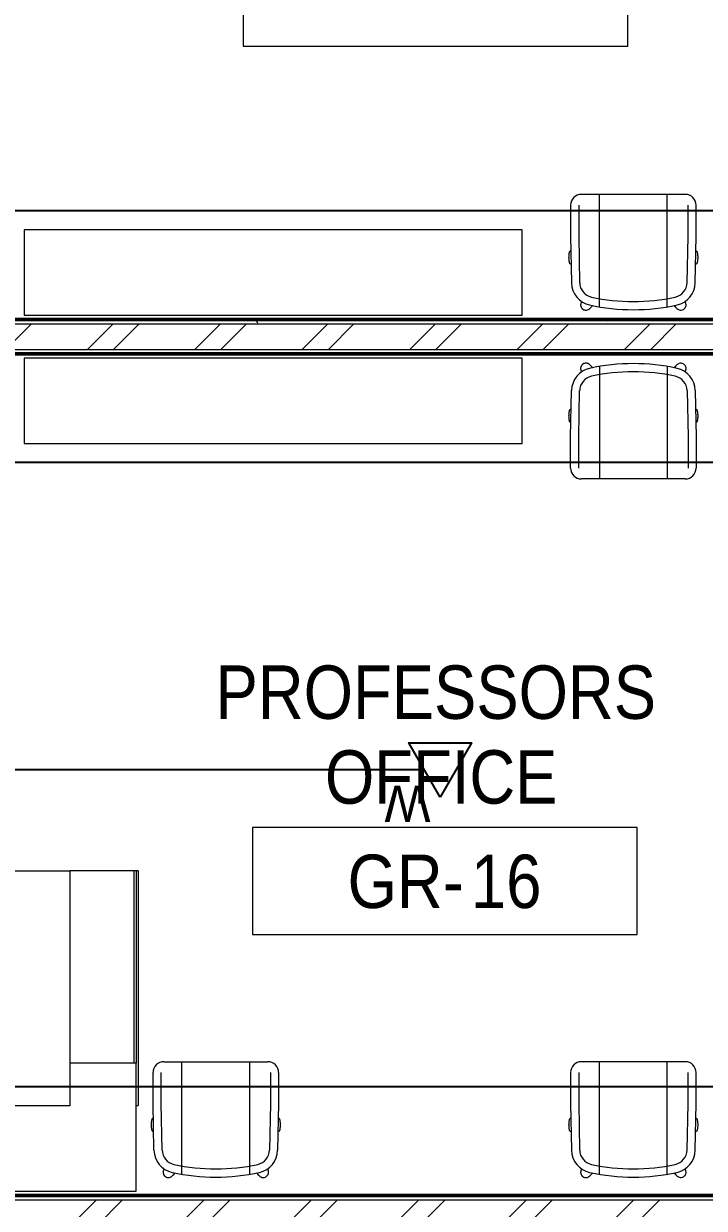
# Model space of a CAD drawing. Header units: millimetres. Extents: x -9358 to 257996, y -67499 to 9117.
# Drawn here: x 45879 to 49064, y -24728 to -19183 of the extents above; entities that cross this region are included whole.
import ezdxf
from ezdxf import colors
from ezdxf.entities.mleader import LeaderData, LeaderLine
from ezdxf.math import Vec2, Vec3

# ---------------------------------------------------------------- set-up
doc = ezdxf.new("R2010")
doc.units = ezdxf.units.MM
doc.header["$LTSCALE"] = 1000
for name, color, linetype, lineweight in [('A-FRN', 8, 'Continuous', 9), ('A-ROM-NAM', 8, 'Continuous', 9), ('A-WAL-CLD', 8, 'Continuous', 9), ('A-WAL-CMU', 8, 'Continuous', 50), ('A-WAL-PAT-1', 8, 'Continuous', 9)]:
    doc.layers.add(name, color=color, linetype=linetype, lineweight=lineweight)
for name, color, linetype in [('CCTVNET', 6, 'Continuous'), ('DATANET', 4, 'Continuous'), ('LC-T-OUTLET', 4, 'Continuous')]:
    doc.layers.add(name, color=color, linetype=linetype)
doc.styles.add('Arial_5', font='arial.ttf', dxfattribs={"width": 0.85, "height": 200})
doc.styles.add('ELEC', font='romant.shx', dxfattribs={"width": 0.8, "oblique": 15, "height": 0.18})
pattern_1 = [(45, (0, 0), (-251.4472, 251.4472), []), (45, (0, 381), (-251.4472, 251.4472), [])]
pattern_2 = [(0, (0, 0), (812.8, 203.2), [33.528, -576.072, 33.528, -576.072, -3251.2]), (0, (0, 0), (812.8, 203.2), [-1219.2, 33.528, -1185.672, 33.528, -576.072, -1422.4]), (0, (0, 0), (812.8, 203.2), [-3048, 33.528, -372.872, 33.528, -982.472]), (120, (304.8, 101.6), (-582.3764, 602.30545), [33.528, -576.072, 33.528, -576.072, -3251.2]), (120, (304.8, 101.6), (-582.3764, 602.30545), [-1219.2, 33.528, -1185.672, 33.528, -576.072, -1422.4]), (120, (304.8, 101.6), (-582.3764, 602.30545), [-3048, 33.528, -372.872, 33.528, -982.472]), (240, (406.4, 508), (-230.4236, -805.50545), [33.528, -576.072, 33.528, -576.072, -3251.2]), (240, (406.4, 508), (-230.4236, -805.50545), [-1219.2, 33.528, -1185.672, 33.528, -576.072, -1422.4]), (240, (406.4, 508), (-230.4236, -805.50545), [-3048, 33.528, -372.872, 33.528, -982.472])]

# ---------------------------------------------------------------- blocks, each defined once
blk = doc.blocks.new('D-W')
at = {"color": 3, "elevation": 0}
blk.add_lwpolyline([(0, 254.5), (146.9, 0), (-146.9, 0), (0, 254.5)], dxfattribs=at)
at = {"layer": 'LC-T-OUTLET', "color": 2}
blk.add_attdef('W', (77.2, 236.3, 0), '', height=170, dxfattribs=at)
blk = doc.blocks.new('Walls 242 - Walls 41-807969-01-Ground Floor Furniture Plan')
at = {"layer": 'A-FRN'}
for p, q in [((59274.7, -24881.6), (59274.7, -25281.6)), ((61604.7, -24881.6), (59274.7, -24881.6)), ((61604.7, -25281.6), (61604.7, -24881.6)), ((59274.7, -25281.6), (61604.7, -25281.6))]:
    blk.add_line(p, q, dxfattribs=at)
blk = doc.blocks.new('Scoop_Conference_Swivel_Chair_14893 - Scoop_Conference_Swivel_Chair_14893-746239-01-Ground Floor Furniture Plan')
at = {"layer": 'A-FRN'}
for p, q in [((243.1, 190.7), (-243.1, 190.7)), ((-158.6, -336.1), (-158.6, 190.7)), ((158.6, -336.1), (158.6, 190.7)), ((-293.9, 139.9), (-293.9, -5.1)), ((-255.8, 139.9), (-255.8, -4.7)), ((255.8, -4.7), (255.8, 139.9)), ((293.9, -5.1), (293.9, 139.9)), ((-293.9, -5.1), (-289.4, -224)), ((-255.8, -4.7), (-251.3, -223.2)), ((251.3, -223.2), (255.8, -4.7)), ((289.4, -224), (293.9, -5.1)), ((-292.5, -74.7), (-296, -74.7)), ((296, -74.7), (292.5, -74.7)), ((-296, -134.7), (-291.2, -134.7)), ((291.2, -134.7), (296, -134.7))]:
    blk.add_line(p, q, dxfattribs=at)
for centre, radius, start, end in [((-243.1, 139.9), 50.8, 90, 180), ((243.1, 139.9), 50.8, 0, 90), ((-181.4, -221.7), 108, 181.1926, 257.6483), ((-181.4, -221.7), 69.8, 181.1926, 257.6483), ((181.4, -221.7), 69.9, 282.3517, 358.8074), ((181.4, -221.7), 108, 282.3517, 358.8074), ((-221.9, -326.6), 24.9, 185.2328, 189), ((0, 606.8), 956.1, 257.6483, 282.3517), ((0, 606.8), 918, 257.6483, 282.3517), ((-221.9, -326.6), 24.9, 221.5152, 225), ((-221.9, -326.6), 24.9, 225, 228.4875), ((-221.9, -326.6), 24.9, 261, 264.7647)]:
    blk.add_arc(centre, radius, start, end, dxfattribs=at)
for points, knots in [([(-296, -134.7), (-296.5, -134.7), (-297.2, -133.8), (-298.3, -130.8), (-299, -127.8), (-299.8, -124.1), (-300.6, -118.4), (-301.3, -110), (-301.3, -99.3), (-300.6, -91), (-299.8, -85.2), (-299, -81.5), (-298.3, -78.5), (-297.2, -75.6), (-296.5, -74.7), (-296, -74.7)], [-1, -1, -1, -1, -0.888889, -0.833333, -0.777778, -0.722222, -0.666667, -0.555556, -0.444444, -0.333333, -0.277778, -0.222222, -0.166667, -0.111111, 0, 0, 0, 0]), ([(296, -74.7), (296.5, -74.7), (297.2, -75.6), (298.3, -78.5), (299, -81.5), (299.8, -85.2), (300.6, -91), (301.3, -99.3), (301.3, -110), (300.6, -118.4), (299.8, -124.1), (299, -127.8), (298.3, -130.8), (297.2, -133.8), (296.5, -134.7), (296, -134.7)], [-1, -1, -1, -1, -0.888889, -0.833333, -0.777778, -0.722222, -0.666667, -0.555556, -0.444444, -0.333333, -0.277778, -0.222222, -0.166667, -0.111111, 0, 0, 0, 0]), ([(-241.2, -310.9), (-242, -311.9), (-243.3, -313.8), (-244.9, -316.9), (-245.9, -320), (-246.6, -323.2), (-246.9, -327.5), (-246.1, -333.7), (-242.7, -341.1), (-236.4, -347.4), (-228.3, -351.1), (-219.5, -351.8), (-211.1, -349.5), (-206.3, -346.2), (-204.3, -344.2)], [-0.9668069, -0.9668069, -0.9668069, -0.9668069, -0.9166667, -0.875, -0.8333333, -0.7916667, -0.75, -0.6666667, -0.5555556, -0.4444444, -0.3333333, -0.2222222, -0.1111111, 0, 0, 0, 0]), ([(239.5, -344.2), (241.3, -342.3), (244.5, -337.9), (246.9, -330.3), (246.8, -322.4), (244.6, -315.8), (242.3, -312.2), (241.2, -310.9)], [-1, -1, -1, -1, -0.8, -0.6, -0.4, -0.2, -0.0666114, -0.0666114, -0.0666114, -0.0666114]), ([(204.3, -344.2), (206.3, -346.1), (210.8, -349.3), (219.8, -352), (230.2, -350.9), (236.8, -346.8), (239.5, -344.2)], [-1, -1, -1, -1, -0.785714, -0.571429, -0.285714, 0, 0, 0, 0])]:
    blk.add_open_spline(points, degree=3, knots=knots, dxfattribs=at)
for points in [[(-204.3, -344.2), (-199.5, -339.3), (-194.6, -334.4), (-189.8, -329.6)], [(189.8, -329.6), (194.6, -334.4), (199.5, -339.3), (204.3, -344.2)]]:
    blk.add_open_spline(points, degree=3, dxfattribs=at)
blk = doc.blocks.new('Walls 241 - Walls 41-1846490-01-Ground Floor Furniture Plan')
at = {"layer": 'A-FRN'}
for p, q in [((61604.7, -15718.4), (59274.7, -15718.4)), ((59274.7, -15718.4), (59274.7, -16118.4)), ((61604.7, -16118.4), (61604.7, -15718.4)), ((59274.7, -16118.4), (61604.7, -16118.4))]:
    blk.add_line(p, q, dxfattribs=at)
blk = doc.blocks.new('Scoop_Conference_Swivel_Chair_14893 - Scoop_Conference_Swivel_Chair_14893-748504-01-Ground Floor Furniture Plan')
at = {"layer": 'A-FRN'}
for p, q in [((-158.6, 336.1), (-158.6, -190.7)), ((158.6, 336.1), (158.6, -190.7)), ((-293.9, 5.1), (-289.4, 224)), ((-255.8, 4.7), (-251.3, 223.2)), ((251.3, 223.2), (255.8, 4.7)), ((289.4, 224), (293.9, 5.1)), ((-291.2, 134.7), (-296, 134.7)), ((296, 134.7), (291.2, 134.7)), ((-296, 74.7), (-292.5, 74.7)), ((292.5, 74.7), (296, 74.7)), ((-293.9, -139.9), (-293.9, 5.1)), ((-255.8, -139.9), (-255.8, 4.7)), ((255.8, 4.7), (255.8, -139.9)), ((293.9, 5.1), (293.9, -139.9)), ((243.1, -190.7), (-243.1, -190.7))]:
    blk.add_line(p, q, dxfattribs=at)
for centre, radius, start, end in [((-221.9, 326.6), 24.9, 135, 138.4848), ((-221.9, 326.6), 24.9, 131.5125, 135), ((-221.9, 326.6), 24.9, 95.2353, 99), ((0, -606.8), 956.1, 77.6483, 102.3517), ((-181.4, 221.7), 107.9, 102.3517, 178.8074), ((-181.4, 221.7), 69.8, 102.3517, 178.8074), ((-221.9, 326.6), 24.9, 171, 174.7672), ((0, -606.8), 918, 77.6483, 102.3517), ((181.4, 221.7), 69.9, 1.1926, 77.6483), ((181.4, 221.7), 108, 1.1926, 77.6483), ((-243.1, -139.9), 50.8, 180, 270), ((243.1, -139.9), 50.8, 270, 0)]:
    blk.add_arc(centre, radius, start, end, dxfattribs=at)
for points, knots in [([(-204.3, 344.2), (-205.8, 345.7), (-208.4, 347.6), (-212.2, 349.6), (-215.3, 350.6), (-218.5, 351.3), (-222.8, 351.6), (-229, 350.8), (-236.4, 347.4), (-242.7, 341.1), (-246.4, 333), (-247.1, 324.2), (-245, 316.6), (-242.4, 312.5), (-241.2, 310.9)], [-1, -1, -1, -1, -0.9166667, -0.875, -0.8333333, -0.7916667, -0.75, -0.6666667, -0.5555556, -0.4444444, -0.3333333, -0.2222222, -0.1111111, -0.0331931, -0.0331931, -0.0331931, -0.0331931]), ([(239.5, 344.2), (237.5, 346.2), (232.8, 349.5), (223.6, 352), (215.1, 351), (208.5, 347.7), (205.6, 345.4), (204.3, 344.2)], [-1, -1, -1, -1, -0.785714, -0.571429, -0.285714, -0.142857, 0, 0, 0, 0]), ([(241.2, 310.9), (243.1, 313.2), (245, 316.7), (246.3, 321.5), (246.9, 325.4), (246.7, 331), (244.5, 337.9), (241.3, 342.3), (239.5, 344.2)], [-0.9333886, -0.9333886, -0.9333886, -0.9333886, -0.7, -0.625, -0.55, -0.4, -0.2, 0, 0, 0, 0]), ([(-296, 74.7), (-296.5, 74.7), (-297.2, 75.6), (-298.3, 78.5), (-299, 81.5), (-299.8, 85.2), (-300.6, 91), (-301.3, 99.3), (-301.3, 110), (-300.6, 118.4), (-299.8, 124.1), (-299, 127.8), (-298.3, 130.8), (-297.2, 133.8), (-296.5, 134.7), (-296, 134.7)], [-1, -1, -1, -1, -0.888889, -0.833333, -0.777778, -0.722222, -0.666667, -0.555556, -0.444444, -0.333333, -0.277778, -0.222222, -0.166667, -0.111111, 0, 0, 0, 0]), ([(296, 134.7), (296.5, 134.7), (297.2, 133.8), (298.3, 130.8), (299, 127.8), (299.8, 124.1), (300.6, 118.4), (301.3, 110), (301.3, 99.3), (300.6, 91), (299.8, 85.2), (299, 81.5), (298.3, 78.5), (297.2, 75.6), (296.5, 74.7), (296, 74.7)], [-1, -1, -1, -1, -0.888889, -0.833333, -0.777778, -0.722222, -0.666667, -0.555556, -0.444444, -0.333333, -0.277778, -0.222222, -0.166667, -0.111111, 0, 0, 0, 0])]:
    blk.add_open_spline(points, degree=3, knots=knots, dxfattribs=at)
for points in [[(-189.8, 329.6), (-194.6, 334.4), (-199.5, 339.3), (-204.3, 344.2)], [(204.3, 344.2), (199.5, 339.3), (194.6, 334.4), (189.8, 329.6)]]:
    blk.add_open_spline(points, degree=3, dxfattribs=at)
blk = doc.blocks.new('secretary office - manager office -1 2-1846450-01-Ground Floor Furniture Plan')
at = {"layer": 'A-FRN'}
for p, q in [((-550, 700), (-950, 700)), ((-950, 700), (-950, -300)), ((-550, 0), (-550, 700)), ((550, 300), (-550, 300)), ((550, 300), (550, 0)), ((-350, 0), (-550, 0)), ((550, 0), (-350, 0)), ((-350, -310), (-350, 0)), ((550, -300), (550, 0)), ((-950, -300), (-950, -310)), ((-950, -310), (-360, -310)), ((-548, -310), (-548, -320)), ((550, -320), (-548, -320)), ((-360, -310), (-350, -310)), ((-350, -300), (550, -300)), ((-350, -300), (550, -300)), ((550, -310), (-350, -310)), ((550, -310), (550, -300)), ((550, -320), (550, -310))]:
    blk.add_line(p, q, dxfattribs=at)
blk = doc.blocks.new('M_Room Tag_Small - M_Room Tag_Small-919701-01-Ground Floor Furniture Plan')
at = {"layer": 'A-ROM-NAM'}
for p, q in [((9, 2.5), (-9, 2.5)), ((-9, 2.5), (-9, -2.5)), ((9, -2.5), (9, 2.5)), ((-9, -2.5), (9, -2.5))]:
    blk.add_line(p, q, dxfattribs=at)
blk = doc.blocks.new('G')
at = {"layer": 'A-WAL-PAT-1'}
h = blk.add_hatch(dxfattribs=at)
h.set_pattern_fill('FP_1', color=256, style=0, pattern_type=2)
h.set_pattern_definition(pattern_1)
h.paths.add_polyline_path([(50530, -20560), (50550, -20560), (50550, -20440), (44760, -20440), (44760, -20560), (50272.7, -20560)], flags=0)
h = blk.add_hatch(dxfattribs=at)
h.set_pattern_fill('FP_2', color=256, style=0, pattern_type=2)
h.set_pattern_definition(pattern_2)
h.paths.add_polyline_path([(50530, -20440), (50530, -20420), (44960, -20420), (44960, -20440), (50272.7, -20440)], flags=0)
h.paths.add_polyline_path([(44780, -20440), (44940, -20440), (44940, -20420), (44780, -20420)], flags=0)
h = blk.add_hatch(dxfattribs=at)
h.set_pattern_fill('FP_2', color=256, style=0, pattern_type=2)
h.set_pattern_definition(pattern_2)
h.paths.add_polyline_path([(50272.7, -20580), (50530, -20580), (50530, -20560), (44960, -20560), (44960, -20580), (49289.6, -20580)], flags=0)
h.paths.add_polyline_path([(44865.5, -20580), (44940, -20580), (44940, -20560), (44780, -20560), (44780, -20580)], flags=0)
h = blk.add_hatch(dxfattribs=at)
h.set_pattern_fill('FP_1', color=256, style=0, pattern_type=2)
h.set_pattern_definition(pattern_1)
h.paths.add_polyline_path([(50750, -24660), (50750, -24540), (44760, -24540), (44760, -24660), (50730, -24660)], flags=0)
at = {"layer": 'A-WAL-CLD'}
for p, q in [((44760, -20440), (50550, -20440)), ((44760, -20560), (50550, -20560)), ((44760, -24540), (50750, -24540))]:
    blk.add_line(p, q, dxfattribs=at)
at = {"layer": 'A-WAL-CMU'}
for p, q in [((50530, -20420), (44960, -20420)), ((44960, -20580), (50530, -20580)), ((50730, -24520), (44780, -24520))]:
    blk.add_line(p, q, dxfattribs=at)
at = {"layer": 'A-FRN'}
for name, p, rotation in [('Scoop_Conference_Swivel_Chair_14893 - Scoop_Conference_Swivel_Chair_14893-746239-01-Ground Floor Furniture Plan', (48732.1, -20024.5), 3.4931760347e-05), ('Scoop_Conference_Swivel_Chair_14893 - Scoop_Conference_Swivel_Chair_14893-748504-01-Ground Floor Furniture Plan', (48732.1, -20975.5), 359.9999650682396), ('secretary office - manager office -1 2-1846450-01-Ground Floor Furniture Plan', (46095, -23550), 90.00000000000122), ('Scoop_Conference_Swivel_Chair_14893 - Scoop_Conference_Swivel_Chair_14893-748504-01-Ground Floor Furniture Plan', (46777.9, -24084.5), 179.9999650682396), ('Scoop_Conference_Swivel_Chair_14893 - Scoop_Conference_Swivel_Chair_14893-746239-01-Ground Floor Furniture Plan', (48732.1, -24084.5), 3.4931760347e-05)]:
    blk.add_blockref(name, p, dxfattribs=dict(at, rotation=rotation))
for name, p in [('Walls 242 - Walls 41-807969-01-Ground Floor Furniture Plan', (-13393.4, 4881.6)), ('Walls 241 - Walls 41-1846490-01-Ground Floor Furniture Plan', (-13393.4, -4881.6))]:
    blk.add_blockref(name, p, dxfattribs=at)
at = {"layer": 'A-ROM-NAM', "xscale": 99.99999999999991, "yscale": 99.99999999999991, "zscale": 99.99999999999991}
for p in [(47806.1, -18889.8), (47849.4, -23047.7)]:
    blk.add_blockref('M_Room Tag_Small - M_Room Tag_Small-919701-01-Ground Floor Furniture Plan', p, dxfattribs=at)
at = {"layer": 'A-ROM-NAM', "char_height": 250, "attachment_point": 1, "style": 'Arial_5'}
for s, insert, width in [('PROFESSORS', (46776.7, -22039), 2633.543), ('OFFICE', (47288.7, -22435.9), 1392.531), ('GR-', (47394.6, -22924.5), 699.873), ('16', (47972, -22924.5), 418.481)]:
    blk.add_mtext(s, dxfattribs=dict(at, insert=insert, width=width))

msp = doc.modelspace()

# ---------------------------------------------------------------- block references
msp.add_blockref('G', (0, -148.1))

# ---------------------------------------------------------------- next in the draw order: linework, layer by layer
at = {"layer": 'DATANET', "color": 3, "ltscale": 50}
msp.add_line((47754.5, -22676.3), (42815, -22676.3), dxfattribs=at)
at = {"layer": 'DATANET', "color": 3}
for points in [[(49839.5, -20440.9), (49610, -20440.9), (49610, -20059.1), (42815, -20059.1)], [(49825.8, -20855.3), (49610, -20855.3), (49610, -21237.1), (42815, -21237.1)], [(50183.5, -24540.9), (49954, -24540.9), (49954, -24159.1), (42815, -24159.1)]]:
    msp.add_lwpolyline(points, dxfattribs=at)

# ---------------------------------------------------------------- next in the draw order: block references
ref = msp.add_blockref('D-W', (47828, -22549.1, 0), dxfattribs=dict(at, rotation=180))
ref.add_attrib('W', 'W', (47782.6, -22749.1), dxfattribs={"layer": 'LC-T-OUTLET', "color": 3, "height": 170, "rotation": 180})

# ---------------------------------------------------------------- next in the draw order: leaders
at = {"layer": 'CCTVNET', "color": 3}
ml = msp.add_multileader_mtext('Standard', dxfattribs=at)
ml.set_content('{\\C6;CABLE TRUNK (200X100X150mm) FOR CCTV & ACCESS CONTROL}', color=2, style='ELEC')
ml.set_leader_properties(color=6)
ml.build(insert=Vec2(0, 0))
ml.multileader.update_dxf_attribs({"text_left_attachment_type": 6, "text_right_attachment_type": 6, "dogleg_length": 1703.1, "arrow_head_size": 151.4})
ctx = ml.context
ctx.base_point, ctx.char_height, ctx.arrow_head_size, ctx.landing_gap_size, ctx.plane_origin = Vec3(10418.6, -22205.1), 227.107, 151.4, 22.7, Vec3(-2585.3, -59547)
ctx.left_attachment, ctx.right_attachment = 6, 6
notes = []
notes.append((ctx, [(0, (1, 1, 0), (10241, -22205.1), (1, 0), 177.6, [(0, [(8710.3, -21780.6)], 0, [])])]))
ctx.mtext.insert, ctx.mtext.width, ctx.mtext.line_spacing_factor, ctx.mtext.flow_direction = Vec3(10441.3, -21902.3), 213786.42, 2, 5
ml = msp.add_multileader_mtext('Standard', dxfattribs=at)
ml.set_content('{\\C6;CABLE TRUNK (200X100X150mm) FOR CCTV & ACCESS CONTROL}', color=2, style='ELEC')
ml.set_leader_properties(color=6)
ml.build(insert=Vec2(0, 0))
ml.multileader.update_dxf_attribs({"text_left_attachment_type": 6, "text_right_attachment_type": 6, "dogleg_length": 1703.1, "arrow_head_size": 151.4})
ctx = ml.context
ctx.base_point, ctx.char_height, ctx.arrow_head_size, ctx.landing_gap_size, ctx.plane_origin = Vec3(31346.6, -23816.1), 227.107, 151.4, 22.7, Vec3(18342.7, -61158)
ctx.left_attachment, ctx.right_attachment = 6, 6
notes.append((ctx, [(1, (1, 1, 0), (41227.7, -23816.1), (-1, 0), 177.6, [(0, [(42270.3, -23391.6)], 0, [])])]))
ctx.mtext.insert, ctx.mtext.width, ctx.mtext.line_spacing_factor, ctx.mtext.flow_direction = Vec3(31369.3, -23513.3), 213786.42, 2, 5
for ctx, leaders in notes:
    for number, flags, end, landing, length, lines in leaders:
        leader = LeaderData()
        leader.index, (leader.has_last_leader_line, leader.has_dogleg_vector, leader.attachment_direction) = number, flags
        leader.last_leader_point, leader.dogleg_vector, leader.dogleg_length = Vec3(end), Vec3(landing), length
        for number, points, colour, breaks in lines:
            line = LeaderLine()
            line.index, line.vertices, line.color, line.breaks = number, Vec3.list(points), colors.encode_raw_color(colour), breaks
            leader.lines.append(line)
        ctx.leaders.append(leader)

doc.saveas('drawing.dxf')
